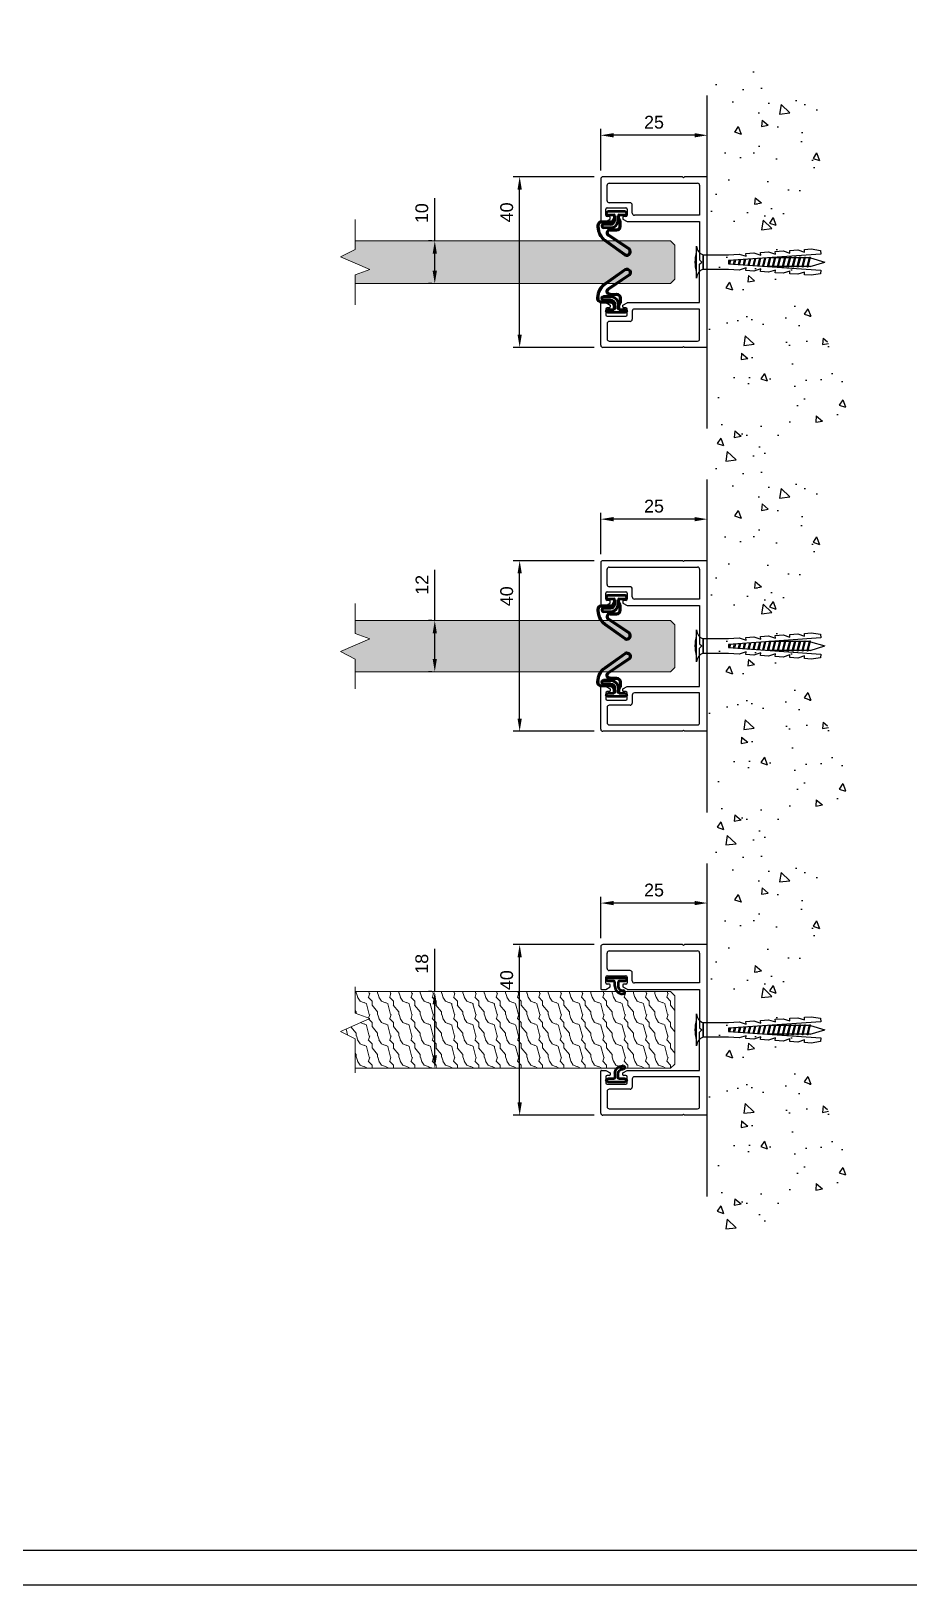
# Model space of a CAD drawing. Header units: millimetres. Extents: x 3136 to 3982, y 1458 to 2052.
# Drawn here: x 3368.8 to 3574.7, y 1458.2 to 1822.5 of the extents above; entities that cross this region are included whole.
import ezdxf

# ---------------------------------------------------------------- set-up
doc = ezdxf.new("R2010")
doc.units = ezdxf.units.MM
for name, color, linetype in [('48800_-_L2315', 7, 'Continuous'), ('48800_-_L3000', 7, 'Continuous'), ('Blocchi', 7, 'Continuous'), ('PARTENZA_VERTICA', 7, 'Continuous'), ('quote', 3, 'Continuous')]:
    doc.layers.add(name, color=color, linetype=linetype)
doc.layers.add('GLASS & JOINTS', color=250, linetype='Continuous', lineweight=13)
doc.layers.add('NOTES', color=7, linetype='Continuous', lineweight=15)
doc.layers.add('GLASS HATCH', color=7, linetype='Continuous', true_color=0xb8ffed, transparency=0.5)
doc.styles.get("Standard").update_dxf_attribs({"font": 'arial.ttf'})
doc.dimstyles.new('ISO-25$0', dxfattribs={"dimtxt": 3, "dimasz": 3, "dimexe": 1.5, "dimexo": 1.5, "dimgap": 1.5, "dimtad": 1, "dimtxsty": 'Standard', "dimcen": 2.5, "dimadec": 0, "dimazin": 0, "dimtfac": 1, "dimtmove": 0, "dimatfit": 3, "dimfxl": 0, "dimarcsym": 0})

# ---------------------------------------------------------------- blocks, each defined once
blk = doc.blocks.new('*D6')
at = {"layer": 'Defpoints', "color": 0, "transparency": 16777216}
for p in [(3464.25, 1684.32), (3463.46, 1672.32), (3464.25, 1672.32)]:
    blk.add_point(p, dxfattribs=at)
at = {"layer": 'quote', "color": 0, "lineweight": -2, "transparency": 16777216}
for p, q in [((3463.46, 1684.32), (3463.46, 1696.18)), ((3462.75, 1684.32), (3461.96, 1684.32)), ((3463.46, 1675.32), (3463.46, 1681.32)), ((3462.75, 1672.32), (3461.96, 1672.32))]:
    blk.add_line(p, q, dxfattribs=at)
at = {"layer": 'quote', "color": 0, "transparency": 16777216}
for points in [[(3462.96, 1681.32), (3463.96, 1681.32), (3463.46, 1684.32)], [(3462.96, 1675.32), (3463.96, 1675.32), (3463.46, 1672.32)]]:
    blk.add_solid(points, dxfattribs=at)
at = {"layer": 'quote', "color": 0, "transparency": 16777216, "insert": (3460.46, 1692.69), "char_height": 3, "attachment_point": 5, "rotation": 90}
blk.add_mtext('12', dxfattribs=at)
blk = doc.blocks.new('tassello')
at = {"color": 3}
blk.add_lwpolyline([(3, 0), (-3, 0, -0.340122), (-1.38, -1.25), (1.38, -1.25, -0.340122)], format="xyb", close=True, dxfattribs=at)
blk.add_lwpolyline([(1.87, 0, 0.133333), (-1.88, 0)], format="xyb", dxfattribs=at)
blk.add_lwpolyline([(1.38, -1.25), (-1.38, -1.25), (-1.38, -6), (-1.51, -8), (-1.1, -9.28), (-1.6, -9.24), (-1.71, -10.74), (-1.29, -12.02), (-1.79, -11.99), (-1.9, -13.48), (-1.49, -14.76), (-1.99, -14.73), (-2.09, -16.23), (-1.68, -17.51), (-2.18, -17.47), (-2.28, -18.97), (-1.87, -20.25), (-2.37, -20.22), (-2.46, -21.46), (-2.2, -23.23), (-1.51, -23.28), (-0.3, -6), (0.3, -6), (1.51, -23.28), (2.2, -23.23), (2.46, -21.46), (2.37, -20.22), (1.87, -20.25), (2.28, -18.97), (2.18, -17.47), (1.68, -17.51), (2.09, -16.23), (1.99, -14.73), (1.49, -14.76), (1.9, -13.48), (1.79, -11.99), (1.29, -12.02), (1.71, -10.74), (1.6, -9.24), (1.1, -9.28), (1.51, -8), (1.38, -6)], close=True, dxfattribs=at)
at = {"color": 8}
for points in [[(0.44, -8.05), (-0.46, -8.27)], [(0.43, -7.85), (-0.44, -8.06)], [(0.38, -7.14), (-0.39, -7.32)], [(0.36, -6.93), (-0.38, -7.11)], [(0.31, -6.22), (-0.32, -6.38)], [(0.3, -6.02), (-0.31, -6.17)], [(0.68, -11.5), (-0.71, -11.84)], [(0.63, -10.79), (-0.65, -11.1)], [(0.62, -10.59), (-0.64, -10.89)], [(0.57, -9.87), (-0.59, -10.16)], [(0.55, -9.67), (-0.57, -9.95)], [(0.5, -8.96), (-0.52, -9.21)], [(0.49, -8.76), (-0.51, -9)], [(0.89, -14.44), (-0.92, -14.88)], [(0.87, -14.24), (-0.9, -14.67)], [(0.82, -13.53), (-0.85, -13.94)], [(0.81, -13.32), (-0.84, -13.73)], [(-0.82, -13.72), (-0.82, -13.55)], [(-0.82, -14.65), (-0.82, -13.93)], [(0.76, -12.61), (-0.79, -12.99)], [(0.75, -12.41), (-0.77, -12.78)], [(0.7, -11.7), (-0.72, -12.05)], [(0.83, -14.25), (0.83, -13.55)], [(0.83, -15.18), (0.83, -14.45)], [(0.92, -15.36), (-0.93, -15.81)], [(0.92, -16.29), (-0.93, -16.74)], [(0.92, -17.22), (-0.93, -17.67)], [(0.92, -15.15), (-0.93, -15.61)], [(0.92, -16.08), (-0.93, -16.53)], [(0.92, -17.01), (-0.93, -17.46)], [(-0.82, -15.58), (-0.82, -14.86)], [(-0.82, -16.51), (-0.82, -15.79)], [(-0.82, -17.44), (-0.82, -16.72)], [(0.83, -16.11), (0.83, -15.38)], [(0.83, -17.03), (0.83, -16.31)], [(0.83, -17.96), (0.83, -17.24)], [(0.92, -18.14), (-0.93, -18.6)], [(0.92, -19.07), (-0.93, -19.53)], [(0.92, -20), (-0.93, -20.45)], [(0.92, -17.94), (-0.93, -18.39)], [(0.92, -18.87), (-0.93, -19.32)], [(0.92, -19.8), (-0.93, -20.25)], [(-0.82, -18.37), (-0.82, -17.64)], [(-0.82, -19.3), (-0.82, -18.57)], [(-0.82, -20.22), (-0.82, -19.5)], [(0.83, -18.89), (0.83, -18.17)], [(0.83, -19.82), (0.83, -19.1)], [(0.83, -20.75), (0.83, -20.03)], [(0.92, -20.93), (-0.93, -21.38)], [(0.92, -20.72), (-0.93, -21.18)], [(-0.82, -21.15), (-0.82, -20.43)], [(-0.8, -21.35), (0, -24.04)], [(0.83, -21.29), (0, -24.04)], [(0.83, -21.29), (0.83, -20.95)]]:
    blk.add_lwpolyline(points, dxfattribs=at)
for points in [[(-0.93, -15.61, 0.243659), (-0.93, -15.81)], [(-0.93, -16.53, 0.243659), (-0.93, -16.74)], [(-0.93, -17.46, 0.243659), (-0.93, -17.67)], [(0.92, -15.36, 0.243659), (0.92, -15.15)], [(0.92, -16.29, 0.243659), (0.92, -16.08)], [(0.92, -17.22, 0.243659), (0.92, -17.01)], [(-0.93, -18.39, 0.243659), (-0.93, -18.6)], [(-0.93, -19.32, 0.243659), (-0.93, -19.53)], [(-0.93, -20.25, 0.243659), (-0.93, -20.45)], [(0.92, -18.14, 0.243659), (0.92, -17.94)], [(0.92, -19.07, 0.243659), (0.92, -18.87)], [(0.92, -20, 0.243659), (0.92, -19.8)], [(-0.93, -21.18, 0.243659), (-0.93, -21.38)], [(0.92, -20.93, 0.243659), (0.92, -20.72)]]:
    blk.add_lwpolyline(points, format="xyb", dxfattribs=at)
blk = doc.blocks.new('48800')
at = {"layer": '48800_-_L3000', "linetype": 'Continuous', "lineweight": 5}
h = blk.add_hatch(dxfattribs=at)
h.set_pattern_fill('LINE', color=3, scale=2, angle=45, style=0)
h.set_pattern_definition([(45, (-6239.775, -3270.2284), (-4.490128, 4.490128), [])])
edge = h.paths.add_edge_path()
edge.add_arc((9.4, 2.41), 0.897, 334.1295, 494.3643)
edge.add_line((8.77, 3.05), (5.44, -1.86))
edge.add_arc((4.92, -1.52), 0.632, 270, 326.6991, ccw=False)
edge.add_arc((5, -1.51), 0.64, 180.3129, 262.8679, ccw=False)
edge.add_line((4.36, -1.52), (4.39, -0.03))
edge.add_arc((3.39, -0.03), 1, 0, 90)
edge.add_line((3.39, 0.97), (2.4, 0.97))
edge.add_arc((2.4, 0.71), 0.253, 90, 120)
edge.add_line((2.27, 0.93), (1.59, 0.54))
edge.add_arc((1.47, 0.76), 0.253, 270, 300, ccw=False)
edge.add_line((1.47, 0.51), (1.01, 0.51))
edge.add_line((1.01, 0.51), (1.01, 0.41))
edge.add_line((1.01, 0.41), (1.47, 0.41))
edge.add_arc((1.47, 0.76), 0.353, 270, 300)
edge.add_line((1.64, 0.45), (2.32, 0.85))
edge.add_arc((2.4, 0.71), 0.153, 90, 120, ccw=False)
edge.add_line((2.4, 0.87), (3.39, 0.87))
edge.add_arc((3.39, -0.03), 0.9, 0.0699, 90, ccw=False)
edge.add_line((4.29, -0.03), (4.26, -1.51))
edge.add_arc((5, -1.51), 0.74, 180.2005, 263.35)
edge.add_arc((4.92, -1.52), 0.732, 269.5118, 326.6433)
edge.add_line((5.53, -1.92), (8.85, 2.99))
edge.add_arc((9.4, 2.41), 0.797, -25.2784, 133.6585, ccw=False)
edge.add_line((10.12, 2.07), (6.71, -2.69))
edge.add_arc((3.54, -0.42), 3.9, 270, 324.4343, ccw=False)
edge.add_line((3.54, -4.32), (3.25, -4.32))
edge.add_arc((3.27, -3.48), 0.839, 196.694, 268.7318, ccw=False)
edge.add_line((2.47, -3.72), (2.5, -1.15))
edge.add_arc((2.15, -1.15), 0.353, 359.8862, 420)
edge.add_line((2.32, -0.85), (1.64, -0.45))
edge.add_arc((1.47, -0.76), 0.353, 60, 90)
edge.add_line((1.47, -0.41), (1.01, -0.41))
edge.add_line((1.01, -0.41), (1.01, -0.51))
edge.add_line((1.01, -0.51), (1.47, -0.51))
edge.add_arc((1.47, -0.76), 0.253, 60, 90, ccw=False)
edge.add_line((1.59, -0.54), (2.27, -0.93))
edge.add_arc((2.15, -1.15), 0.253, 0, 60, ccw=False)
edge.add_line((2.4, -1.15), (2.37, -3.74))
edge.add_arc((3.27, -3.48), 0.939, 195.7327, 268.8012)
edge.add_line((3.25, -4.42), (3.54, -4.42))
edge.add_arc((3.54, -0.42), 4, 270, 324.4343)
edge.add_line((6.8, -2.75), (10.2, 2.02))
at = {"layer": '48800_-_L2315', "color": 3, "linetype": 'Continuous', "lineweight": 50}
for p, q in [((2.37, 0.86), (2.37, 0.81)), ((2.37, 0.38), (2.37, 0.33)), ((3.25, 0.87), (3.25, 0.82)), ((2.37, -0.45), (2.37, -0.5)), ((2.37, -0.81), (2.37, -0.88)), ((3.25, -0.09), (3.25, -0.17)), ((3.25, -3.38), (3.25, -3.43)), ((3.25, -4.27), (3.25, -4.32))]:
    blk.add_line(p, q, dxfattribs=at)
at = {"layer": '48800_-_L3000', "color": 3, "linetype": 'Continuous', "lineweight": 50}
for p, q in [((0, 2.02), (0, -2.02)), ((0.76, 0.63), (0.76, 2.02)), ((1.47, 0.51), (1.01, 0.51)), ((1.01, 0.51), (1.01, 0.41)), ((1.01, 0.41), (1.47, 0.41)), ((1.96, 0.38), (1.01, 0.38)), ((2.27, 0.93), (1.59, 0.54)), ((1.64, 0.45), (2.32, 0.85)), ((2.35, 0.8), (1.7, 0.43)), ((1.7, 0.43), (1.96, 0.43)), ((3.39, 0.97), (2.4, 0.97)), ((2.4, 0.87), (3.39, 0.87)), ((3.39, 0.82), (2.4, 0.82)), ((8.77, 3.05), (5.44, -1.86)), ((5.53, -1.92), (8.85, 2.99)), ((8.88, 2.95), (5.57, -1.95)), ((6.67, -2.66), (10.07, 2.09)), ((10.12, 2.07), (6.71, -2.69)), ((6.8, -2.75), (10.2, 2.02)), ((0.76, -2.02), (0.76, -0.63)), ((1.01, -0.38), (2, -0.38)), ((1.47, -0.41), (1.01, -0.41)), ((1.01, -0.41), (1.01, -0.51)), ((1.01, -0.51), (1.47, -0.51)), ((1.59, -0.54), (2.27, -0.93)), ((2.32, -0.85), (1.64, -0.45)), ((2, -0.43), (1.7, -0.43)), ((1.7, -0.43), (2.35, -0.8)), ((2.4, -1.15), (2.37, -3.74)), ((2.47, -3.72), (2.5, -1.15)), ((2.55, -1.15), (2.52, -3.72)), ((2.95, -3.02), (2.95, -1.38)), ((3, -1.38), (3, -3.02)), ((3.76, -3.02), (3.76, -1.42)), ((3.81, -1.42), (3.81, -3.02)), ((4.21, -1.51), (4.24, -0.03)), ((4.29, -0.03), (4.26, -1.51)), ((4.36, -1.52), (4.39, -0.03)), ((3.25, -4.27), (3.54, -4.27)), ((3.54, -4.32), (3.25, -4.32)), ((3.25, -4.42), (3.54, -4.42))]:
    blk.add_line(p, q, dxfattribs=at)
for centre, radius, start, end in [((0.38, 2.02), 0.379, 0, 180), ((1.01, 0.63), 0.253, 180, 270), ((1.47, 0.76), 0.253, 270, 300), ((1.47, 0.76), 0.353, 270, 300), ((1.96, -1.42), 1.85, 0, 90), ((1.96, -1.42), 1.8, 0, 90), ((2.4, 0.71), 0.253, 90, 120), ((2.4, 0.71), 0.153, 90, 120), ((2.4, 0.71), 0.103, 90, 120), ((3.39, -0.03), 1, 0, 90), ((3.39, -0.03), 0.9, 0.0699, 90), ((3.39, -0.03), 0.85, 0.1094, 90), ((9.4, 2.41), 0.897, 334.1295, 134.3643), ((9.4, 2.41), 0.797, 334.7216, 133.6585), ((9.4, 2.41), 0.747, 335.0614, 133.2533), ((0.38, -2.02), 0.379, 180, 0), ((1.01, -0.63), 0.253, 90, 180), ((1.47, -0.76), 0.353, 60, 90), ((1.47, -0.76), 0.253, 60, 90), ((2, -1.38), 1, 0, 90), ((2, -1.38), 0.95, 0, 90), ((2.15, -1.15), 0.253, 0, 60), ((2.15, -1.15), 0.353, 359.8862, 60), ((2.15, -1.15), 0.403, 359.846, 60), ((3.38, -3.02), 0.429, 180, 0), ((3.38, -3.02), 0.379, 180, 0), ((3.54, -0.42), 3.85, 270, 324.4343), ((3.54, -0.42), 3.9, 270, 324.4343), ((3.54, -0.42), 4, 270, 324.4343), ((5, -1.51), 0.79, 180.1525, 263.5452), ((5, -1.51), 0.74, 180.2005, 263.35), ((5, -1.51), 0.64, 180.3129, 262.8679), ((4.92, -1.52), 0.732, 269.5118, 326.6433), ((4.92, -1.52), 0.782, 269.3145, 326.6195), ((4.92, -1.52), 0.632, 270, 326.6991), ((3.27, -3.48), 0.939, 195.7327, 268.8012), ((3.27, -3.48), 0.839, 196.694, 268.7318), ((3.27, -3.48), 0.789, 197.2424, 268.6922)]:
    blk.add_arc(centre, radius, start, end, dxfattribs=at)
at = {"layer": 'PARTENZA_VERTICA', "color": 3, "linetype": 'Continuous', "lineweight": 50}
for p, q in [((2.2, 0.72), (2.2, 0.77)), ((2.2, 0.36), (2.2, 0.41)), ((2.2, -0.45), (2.2, -0.4)), ((2.2, -0.77), (2.2, -0.72))]:
    blk.add_line(p, q, dxfattribs=at)
blk = doc.blocks.new('*D7')
at = {"layer": 'Defpoints', "color": 0, "transparency": 16777216}
for p in [(3464.25, 1597.36), (3463.46, 1579.36), (3464.25, 1579.36)]:
    blk.add_point(p, dxfattribs=at)
at = {"layer": 'quote', "color": 0, "lineweight": -2, "transparency": 16777216}
for p, q in [((3463.46, 1597.36), (3463.46, 1607.38)), ((3462.75, 1597.36), (3461.96, 1597.36)), ((3463.46, 1582.36), (3463.46, 1594.36)), ((3462.75, 1579.36), (3461.96, 1579.36))]:
    blk.add_line(p, q, dxfattribs=at)
at = {"layer": 'quote', "color": 0, "transparency": 16777216}
for points in [[(3462.96, 1594.36), (3463.96, 1594.36), (3463.46, 1597.36)], [(3462.96, 1582.36), (3463.96, 1582.36), (3463.46, 1579.36)]]:
    blk.add_solid(points, dxfattribs=at)
at = {"layer": 'quote', "color": 0, "transparency": 16777216, "insert": (3460.43, 1603.87), "char_height": 3, "attachment_point": 5, "rotation": 90}
blk.add_mtext('18', dxfattribs=at)
blk = doc.blocks.new('GUARNIZIONE PANNELLO CIECO')
at = {"layer": '48800_-_L3000', "color": 3, "linetype": 'Continuous', "lineweight": 50}
for p, q in [((-2.02, 0), (2.02, 0)), ((-0.63, -0.76), (-2.02, -0.76)), ((-0.38, -1.96), (-0.38, -1.01)), ((0.38, -1.01), (0.38, -2)), ((2.02, -0.76), (0.63, -0.76)), ((1.38, -3), (1.59, -3)), ((1.59, -3.76), (1.42, -3.76))]:
    blk.add_line(p, q, dxfattribs=at)
for centre, radius, start, end in [((-2.02, -0.38), 0.379, 90, 270), ((-0.63, -1.01), 0.253, 0, 90), ((1.42, -1.96), 1.8, 180, 270), ((0.63, -1.01), 0.253, 90, 180), ((1.38, -2), 1, 180, 270), ((1.59, -3.38), 0.379, 270, 90), ((2.02, -0.38), 0.379, 270, 90)]:
    blk.add_arc(centre, radius, start, end, dxfattribs=at)
blk = doc.blocks.new('*D12')
at = {"layer": 'Defpoints', "color": 0, "transparency": 16777216}
for p in [(3464.25, 1773.32), (3463.46, 1763.32), (3464.25, 1763.32)]:
    blk.add_point(p, dxfattribs=at)
at = {"layer": 'quote', "color": 0, "lineweight": -2, "transparency": 16777216}
for p, q in [((3463.46, 1773.32), (3463.46, 1783.33)), ((3462.75, 1773.32), (3461.96, 1773.32)), ((3463.46, 1766.32), (3463.46, 1770.32)), ((3462.75, 1763.32), (3461.96, 1763.32))]:
    blk.add_line(p, q, dxfattribs=at)
at = {"layer": 'quote', "color": 0, "transparency": 16777216}
for points in [[(3462.96, 1770.32), (3463.96, 1770.32), (3463.46, 1773.32)], [(3462.96, 1766.32), (3463.96, 1766.32), (3463.46, 1763.32)]]:
    blk.add_solid(points, dxfattribs=at)
at = {"layer": 'quote', "color": 0, "transparency": 16777216, "insert": (3460.43, 1779.83), "char_height": 3, "attachment_point": 5, "rotation": 90}
blk.add_mtext('10', dxfattribs=at)
blk = doc.blocks.new('Cartiglio A3')
at = {"color": 6}
for points in [[(0, 726.876), (0, 0), (1034.376, 0), (1034.376, 726.876)], [(10, 716.876), (10, 10), (1024.376, 10), (1024.376, 716.876)]]:
    blk.add_lwpolyline(points, close=True, dxfattribs=at)
blk = doc.blocks.new('*D43')
at = {"layer": 'Defpoints', "color": 0, "transparency": 16777216}
for p in [(3483.37, 1608.36), (3502.38, 1608.36), (3502.38, 1568.36)]:
    blk.add_point(p, dxfattribs=at)
at = {"layer": 'quote', "color": 0, "lineweight": -2, "transparency": 16777216}
for p, q in [((3500.88, 1608.36), (3481.87, 1608.36)), ((3483.37, 1571.36), (3483.37, 1605.36)), ((3500.88, 1568.36), (3481.87, 1568.36))]:
    blk.add_line(p, q, dxfattribs=at)
at = {"layer": 'quote', "color": 0, "transparency": 16777216}
for points in [[(3482.87, 1605.36), (3483.87, 1605.36), (3483.37, 1608.36)], [(3482.87, 1571.36), (3483.87, 1571.36), (3483.37, 1568.36)]]:
    blk.add_solid(points, dxfattribs=at)
at = {"layer": 'quote', "color": 0, "transparency": 16777216, "insert": (3480.34, 1600.02), "char_height": 3, "attachment_point": 5, "rotation": 90}
blk.add_mtext('40', dxfattribs=at)
blk = doc.blocks.new('*D44')
at = {"layer": 'Defpoints', "color": 0, "transparency": 16777216}
for p in [(3502.38, 1618.09), (3527.38, 1618.09), (3502.38, 1608.36)]:
    blk.add_point(p, dxfattribs=at)
at = {"layer": 'quote', "color": 0, "lineweight": -2, "transparency": 16777216}
for p, q in [((3502.38, 1609.86), (3502.38, 1619.59)), ((3524.38, 1618.09), (3505.38, 1618.09))]:
    blk.add_line(p, q, dxfattribs=at)
at = {"layer": 'quote', "color": 0, "transparency": 16777216}
for points in [[(3505.38, 1618.59), (3505.38, 1617.59), (3502.38, 1618.09)], [(3524.38, 1618.59), (3524.38, 1617.59), (3527.38, 1618.09)]]:
    blk.add_solid(points, dxfattribs=at)
at = {"layer": 'quote', "color": 0, "transparency": 16777216, "insert": (3514.88, 1621.13), "char_height": 3, "attachment_point": 5}
blk.add_mtext('25', dxfattribs=at)
blk = doc.blocks.new('*D46')
at = {"layer": 'Defpoints', "color": 0, "transparency": 16777216}
for p in [(3483.37, 1698.36), (3502.38, 1698.36), (3502.38, 1658.36)]:
    blk.add_point(p, dxfattribs=at)
at = {"layer": 'quote', "color": 0, "lineweight": -2, "transparency": 16777216}
for p, q in [((3500.88, 1698.36), (3481.87, 1698.36)), ((3483.37, 1661.36), (3483.37, 1695.36)), ((3500.88, 1658.36), (3481.87, 1658.36))]:
    blk.add_line(p, q, dxfattribs=at)
at = {"layer": 'quote', "color": 0, "transparency": 16777216}
for points in [[(3482.87, 1695.36), (3483.87, 1695.36), (3483.37, 1698.36)], [(3482.87, 1661.36), (3483.87, 1661.36), (3483.37, 1658.36)]]:
    blk.add_solid(points, dxfattribs=at)
at = {"layer": 'quote', "color": 0, "transparency": 16777216, "insert": (3480.34, 1690.02), "char_height": 3, "attachment_point": 5, "rotation": 90}
blk.add_mtext('40', dxfattribs=at)
blk = doc.blocks.new('*D45')
at = {"layer": 'Defpoints', "color": 0, "transparency": 16777216}
for p in [(3502.38, 1708.09), (3527.38, 1708.09), (3502.38, 1698.36)]:
    blk.add_point(p, dxfattribs=at)
at = {"layer": 'quote', "color": 0, "lineweight": -2, "transparency": 16777216}
for p, q in [((3502.38, 1699.86), (3502.38, 1709.59)), ((3524.38, 1708.09), (3505.38, 1708.09))]:
    blk.add_line(p, q, dxfattribs=at)
at = {"layer": 'quote', "color": 0, "transparency": 16777216}
for points in [[(3505.38, 1708.59), (3505.38, 1707.59), (3502.38, 1708.09)], [(3524.38, 1708.59), (3524.38, 1707.59), (3527.38, 1708.09)]]:
    blk.add_solid(points, dxfattribs=at)
at = {"layer": 'quote', "color": 0, "transparency": 16777216, "insert": (3514.88, 1711.13), "char_height": 3, "attachment_point": 5}
blk.add_mtext('25', dxfattribs=at)
blk = doc.blocks.new('*D48')
at = {"layer": 'Defpoints', "color": 0, "transparency": 16777216}
for p in [(3483.37, 1788.36), (3502.38, 1788.36), (3502.38, 1748.36)]:
    blk.add_point(p, dxfattribs=at)
at = {"layer": 'quote', "color": 0, "lineweight": -2, "transparency": 16777216}
for p, q in [((3500.88, 1788.36), (3481.87, 1788.36)), ((3483.37, 1751.36), (3483.37, 1785.36)), ((3500.88, 1748.36), (3481.87, 1748.36))]:
    blk.add_line(p, q, dxfattribs=at)
at = {"layer": 'quote', "color": 0, "transparency": 16777216}
for points in [[(3482.87, 1785.36), (3483.87, 1785.36), (3483.37, 1788.36)], [(3482.87, 1751.36), (3483.87, 1751.36), (3483.37, 1748.36)]]:
    blk.add_solid(points, dxfattribs=at)
at = {"layer": 'quote', "color": 0, "transparency": 16777216, "insert": (3480.34, 1780.02), "char_height": 3, "attachment_point": 5, "rotation": 90}
blk.add_mtext('40', dxfattribs=at)
blk = doc.blocks.new('*D47')
at = {"layer": 'Defpoints', "color": 0, "transparency": 16777216}
for p in [(3502.38, 1798.09), (3527.38, 1798.09), (3502.38, 1788.36)]:
    blk.add_point(p, dxfattribs=at)
at = {"layer": 'quote', "color": 0, "lineweight": -2, "transparency": 16777216}
for p, q in [((3502.38, 1789.86), (3502.38, 1799.59)), ((3524.38, 1798.09), (3505.38, 1798.09))]:
    blk.add_line(p, q, dxfattribs=at)
at = {"layer": 'quote', "color": 0, "transparency": 16777216}
for points in [[(3505.38, 1798.59), (3505.38, 1797.59), (3502.38, 1798.09)], [(3524.38, 1798.59), (3524.38, 1797.59), (3527.38, 1798.09)]]:
    blk.add_solid(points, dxfattribs=at)
at = {"layer": 'quote', "color": 0, "transparency": 16777216, "insert": (3514.88, 1801.13), "char_height": 3, "attachment_point": 5}
blk.add_mtext('25', dxfattribs=at)

msp = doc.modelspace()

# ---------------------------------------------------------------- hatches: boundary and pattern name
h = msp.add_hatch()
h.set_pattern_fill('AR-CONC', color=256, scale=0.1, angle=-90)
h.set_pattern_definition([(320, (2156.891, 4253.069), (-1.59391, -18.21847), [1.905, -20.955]), (265, (2156.891, 4253.069), (19.10568, 3.52434), [1.524, -16.76406]), (10.45144, (2156.759, 4251.55), (17.51178, -14.69412), [1.619, -17.80902]), (316.1842, (2161.971, 4253.07), (-4.20423, -27.1079), [2.8575, -31.4325]), (6.6356, (2161.62, 4250.81), (24.74261, -23.74041), [2.4285, -26.71356]), (261.1842, (2161.971, 4253.07), (24.7426, -23.7404), [2.286, -25.14597]), (291, (2160.701, 4250.529), (-10.22652, -15.16144), [1.905, -20.955]), (236, (2160.701, 4250.529), (18.4188, -6.1802), [1.524, -16.764]), (341.45144, (2159.85, 4249.266), (8.19228, -21.34164), [1.619, -17.80899]), (307.5, (2156.8915, 4253.069), (8.455504, -0.30886), [0, -16.5608, 0, -17.018, 0, -16.8275]), (277.5, (2156.8915, 4253.069), (10.018057, -6.681966), [0, -9.7028, 0, -16.1798, 0, -6.4135]), (237.5, (2156.8915, 4258.733), (-0.572874, -13.55906), [0, -6.35, 0, -19.812, 0, -26.289]), (227.5, (2156.891, 4261.273), (2.54265, -14.81292), [0, -8.255, 0, -13.1572, 0, -18.669])])
edge = h.paths.add_edge_path()
edge.add_spline(control_points=[(3547.466, 1768.36), (3549.795, 1755.915), (3573.741, 1730.895), (3542.975, 1723.758), (3527.379, 1720.141)], knot_values=[66.530225, 66.530225, 66.530225, 66.530225, 101.7331283, 137.9242459, 137.9242459, 137.9242459, 137.9242459], degree=3, periodic=0)
edge.add_line((3527.379, 1720.141), (3527.379, 1768.36))
edge.add_line((3527.379, 1768.36), (3547.466, 1768.36))
edge = h.paths.add_edge_path()
edge.add_line((3527.379, 1768.36), (3527.379, 1816.578))
edge.add_spline(control_points=[(3527.379, 1816.578), (3541.891, 1812.244), (3567.939, 1804.466), (3546.354, 1781.932), (3547.089, 1770.377), (3547.466, 1768.36)], knot_values=[0, 0, 0, 0, 33.8878528, 60.8233097, 66.530225, 66.530225, 66.530225, 66.530225], degree=3, periodic=0)
edge.add_line((3547.466, 1768.36), (3527.379, 1768.36))
h = msp.add_hatch()
h.set_pattern_fill('AR-CONC', color=256, scale=0.1, angle=-90)
h.set_pattern_definition([(320, (2156.891, 4163.069), (-1.59391, -18.21847), [1.905, -20.955]), (265, (2156.891, 4163.069), (19.10568, 3.52434), [1.524, -16.76406]), (10.45144, (2156.759, 4161.55), (17.51178, -14.69412), [1.619, -17.80902]), (316.1842, (2161.971, 4163.07), (-4.20423, -27.1079), [2.8575, -31.4325]), (6.6356, (2161.62, 4160.81), (24.74261, -23.74041), [2.4285, -26.71356]), (261.1842, (2161.971, 4163.07), (24.7426, -23.7404), [2.286, -25.14597]), (291, (2160.701, 4160.529), (-10.22652, -15.16144), [1.905, -20.955]), (236, (2160.701, 4160.529), (18.4188, -6.1802), [1.524, -16.764]), (341.45144, (2159.85, 4159.266), (8.19228, -21.34164), [1.619, -17.80899]), (307.5, (2156.8915, 4163.069), (8.455504, -0.30886), [0, -16.5608, 0, -17.018, 0, -16.8275]), (277.5, (2156.8915, 4163.069), (10.018057, -6.681966), [0, -9.7028, 0, -16.1798, 0, -6.4135]), (237.5, (2156.8915, 4168.733), (-0.572874, -13.55906), [0, -6.35, 0, -19.812, 0, -26.289]), (227.5, (2156.891, 4171.273), (2.54265, -14.81292), [0, -8.255, 0, -13.1572, 0, -18.669])])
edge = h.paths.add_edge_path()
edge.add_spline(control_points=[(3547.466, 1678.36), (3549.795, 1665.915), (3573.741, 1640.895), (3542.975, 1633.758), (3527.379, 1630.141)], knot_values=[66.530225, 66.530225, 66.530225, 66.530225, 101.7331283, 137.9242459, 137.9242459, 137.9242459, 137.9242459], degree=3, periodic=0)
edge.add_line((3527.379, 1630.141), (3527.379, 1678.36))
edge.add_line((3527.379, 1678.36), (3547.466, 1678.36))
edge = h.paths.add_edge_path()
edge.add_line((3527.379, 1678.36), (3527.379, 1726.578))
edge.add_spline(control_points=[(3527.379, 1726.578), (3541.891, 1722.244), (3567.939, 1714.466), (3546.354, 1691.932), (3547.089, 1680.377), (3547.466, 1678.36)], knot_values=[0, 0, 0, 0, 33.8878528, 60.8233097, 66.530225, 66.530225, 66.530225, 66.530225], degree=3, periodic=0)
edge.add_line((3547.466, 1678.36), (3527.379, 1678.36))
h = msp.add_hatch()
h.set_pattern_fill('AR-CONC', color=256, scale=0.1, angle=-90)
h.set_pattern_definition([(320, (2156.891, 4073.069), (-1.59391, -18.21847), [1.905, -20.955]), (265, (2156.891, 4073.069), (19.10568, 3.52434), [1.524, -16.76406]), (10.45144, (2156.759, 4071.55), (17.51178, -14.69412), [1.619, -17.80902]), (316.1842, (2161.971, 4073.07), (-4.20423, -27.1079), [2.8575, -31.4325]), (6.6356, (2161.62, 4070.81), (24.74261, -23.74041), [2.4285, -26.71356]), (261.1842, (2161.971, 4073.07), (24.7426, -23.7404), [2.286, -25.14597]), (291, (2160.701, 4070.529), (-10.22652, -15.16144), [1.905, -20.955]), (236, (2160.701, 4070.529), (18.4188, -6.1802), [1.524, -16.764]), (341.45144, (2159.85, 4069.266), (8.19228, -21.34164), [1.619, -17.80899]), (307.5, (2156.8915, 4073.069), (8.455504, -0.30886), [0, -16.5608, 0, -17.018, 0, -16.8275]), (277.5, (2156.8915, 4073.069), (10.018057, -6.681966), [0, -9.7028, 0, -16.1798, 0, -6.4135]), (237.5, (2156.8915, 4078.733), (-0.572874, -13.55906), [0, -6.35, 0, -19.812, 0, -26.289]), (227.5, (2156.891, 4081.273), (2.54265, -14.81292), [0, -8.255, 0, -13.1572, 0, -18.669])])
edge = h.paths.add_edge_path()
edge.add_spline(control_points=[(3547.466, 1588.36), (3549.795, 1575.915), (3573.741, 1550.895), (3542.975, 1543.758), (3527.379, 1540.141)], knot_values=[66.530225, 66.530225, 66.530225, 66.530225, 101.7331283, 137.9242459, 137.9242459, 137.9242459, 137.9242459], degree=3, periodic=0)
edge.add_line((3527.379, 1540.141), (3527.379, 1588.36))
edge.add_line((3527.379, 1588.36), (3547.466, 1588.36))
edge = h.paths.add_edge_path()
edge.add_line((3527.379, 1588.36), (3527.379, 1636.578))
edge.add_spline(control_points=[(3527.379, 1636.578), (3541.891, 1632.244), (3567.939, 1624.466), (3546.354, 1601.932), (3547.089, 1590.377), (3547.466, 1588.36)], knot_values=[0, 0, 0, 0, 33.8878528, 60.8233097, 66.530225, 66.530225, 66.530225, 66.530225], degree=3, periodic=0)
edge.add_line((3547.466, 1588.36), (3527.379, 1588.36))
at = {"layer": 'GLASS & JOINTS'}
h = msp.add_hatch(dxfattribs=at)
h.set_pattern_fill('LEGNO5', color=44, scale=5, pattern_type=2)
h.set_pattern_definition([(333.4349, (-18.1217, 759.7302), (-4.9999958, 5.0000065), [0.67082, -10.50952]), (284.5742, (-17.52174, 759.43018), (-34.9999644584, 135.0000110433), [2.58312, -255.72871]), (252.4744, (-16.87174, 761.93018), (-25.000041342, -79.999984564), [0.996245, -98.62805]), (315, (-17.1717, 760.9802), (5.0000015, -1e-15), [1.27279, -5.798275]), (270, (-16.2717, 760.08), (5, -5), [0.95, -4.05]), (309.0939, (-16.27174, 759.13018), (45.000040157, -54.99996955), [2.061555, -101.01609]), (270, (-14.9717, 757.53), (5, -5), [0.6, -4.4]), (287.5256, (-14.97174, 761.93018), (-25.000041342, 79.999984564), [0.996245, -98.62805]), (303.6901, (-14.6717, 760.9802), (-5.00000667, 9.9999978), [1.081665, -16.94609]), (339.7751, (-14.07174, 760.08018), (54.999986322, -20.000041678), [1.012425, -100.22986])])
h.paths.add_polyline_path([(3444.773, 1597.36), (3444.773, 1592.271), (3448.208, 1591.021), (3441.339, 1588.021), (3444.773, 1586.271), (3444.773, 1579.36), (3518.779, 1579.36), (3519.779, 1580.36), (3519.779, 1596.36), (3518.779, 1597.36)])
at = {"layer": 'GLASS HATCH'}
h = msp.add_hatch(color=256, dxfattribs=at)
h.dxf.hatch_style = 1
h.paths.add_polyline_path([(3444.773, 1773.324), (3444.773, 1771.342), (3441.339, 1769.592), (3448.208, 1766.592), (3444.773, 1765.342), (3444.773, 1763.324), (3518.779, 1763.324), (3519.779, 1764.324), (3519.779, 1772.324), (3518.779, 1773.324)])
h = msp.add_hatch(color=256, dxfattribs=at)
h.dxf.hatch_style = 1
h.paths.add_polyline_path([(3519.779, 1673.324), (3518.779, 1672.324), (3444.773, 1672.324), (3444.773, 1675.306), (3441.339, 1677.056), (3448.208, 1680.056), (3444.773, 1681.306), (3444.773, 1684.324), (3518.779, 1684.324), (3519.779, 1683.324)])

# ---------------------------------------------------------------- linework, layer by layer
for p, q in [((3527.379, 1729.333), (3527.379, 1807.386)), ((3502.379, 1787.86), (3502.379, 1778.01)), ((3521.567, 1788.36), (3502.879, 1788.36)), ((3503.879, 1782.76), (3503.879, 1786.36)), ((3504.379, 1786.86), (3525.079, 1786.86)), ((3521.779, 1788.147), (3521.567, 1788.36)), ((3521.991, 1788.36), (3521.779, 1788.147)), ((3527.179, 1788.36), (3521.991, 1788.36)), ((3525.579, 1786.36), (3525.579, 1779.36)), ((3527.379, 1748.56), (3527.379, 1788.16)), ((3509.279, 1782.26), (3504.379, 1782.26)), ((3509.779, 1779.86), (3509.779, 1781.76)), ((3502.529, 1777.86), (3503.579, 1777.86)), ((3503.579, 1779.36), (3503.579, 1780.76)), ((3503.579, 1777.86), (3504.629, 1778.435)), ((3503.879, 1781.06), (3508.279, 1781.06)), ((3504.429, 1779.06), (3503.879, 1779.06)), ((3504.629, 1778.435), (3504.629, 1778.86)), ((3507.529, 1778.86), (3507.529, 1778.435)), ((3507.529, 1778.435), (3508.545, 1777.878)), ((3508.279, 1779.06), (3507.729, 1779.06)), ((3508.579, 1780.76), (3508.579, 1779.36)), ((3508.617, 1777.86), (3525.579, 1777.86)), ((3525.579, 1779.36), (3510.279, 1779.36)), ((3525.579, 1777.86), (3525.579, 1768.86)), ((3525.579, 1768.86), (3526.079, 1768.36)), ((3525.579, 1767.86), (3526.079, 1768.36)), ((3525.579, 1758.86), (3525.579, 1767.86)), ((3502.379, 1748.86), (3502.379, 1758.71)), ((3502.529, 1758.86), (3503.579, 1758.86)), ((3503.579, 1758.86), (3504.629, 1758.285)), ((3503.579, 1757.36), (3503.579, 1755.96)), ((3504.429, 1757.66), (3503.879, 1757.66)), ((3504.629, 1758.285), (3504.629, 1757.86)), ((3507.529, 1758.285), (3508.545, 1758.841)), ((3507.529, 1757.86), (3507.529, 1758.285)), ((3508.279, 1757.66), (3507.729, 1757.66)), ((3508.579, 1755.96), (3508.579, 1757.36)), ((3508.617, 1758.86), (3525.579, 1758.86)), ((3509.779, 1756.86), (3509.779, 1754.96)), ((3525.579, 1757.36), (3510.279, 1757.36)), ((3525.579, 1750.36), (3525.579, 1757.36)), ((3503.879, 1755.66), (3508.279, 1755.66)), ((3503.879, 1753.96), (3503.879, 1750.36)), ((3509.279, 1754.46), (3504.379, 1754.46)), ((3504.379, 1749.86), (3525.079, 1749.86)), ((3521.779, 1748.572), (3521.567, 1748.36)), ((3521.991, 1748.36), (3521.779, 1748.572)), ((3521.567, 1748.36), (3502.879, 1748.36)), ((3527.179, 1748.36), (3521.991, 1748.36)), ((3527.379, 1639.333), (3527.379, 1717.386)), ((3502.379, 1697.86), (3502.379, 1688.01)), ((3521.567, 1698.36), (3502.879, 1698.36)), ((3521.779, 1698.147), (3521.567, 1698.36)), ((3521.991, 1698.36), (3521.779, 1698.147)), ((3527.179, 1698.36), (3521.991, 1698.36)), ((3527.379, 1658.56), (3527.379, 1698.16)), ((3503.879, 1692.76), (3503.879, 1696.36)), ((3504.379, 1696.86), (3525.079, 1696.86)), ((3525.579, 1696.36), (3525.579, 1689.36)), ((3503.579, 1689.36), (3503.579, 1690.76)), ((3503.879, 1691.06), (3508.279, 1691.06)), ((3509.279, 1692.26), (3504.379, 1692.26)), ((3508.579, 1690.76), (3508.579, 1689.36)), ((3509.779, 1689.86), (3509.779, 1691.76)), ((3502.529, 1687.86), (3503.579, 1687.86)), ((3503.579, 1687.86), (3504.629, 1688.435)), ((3504.429, 1689.06), (3503.879, 1689.06)), ((3504.629, 1688.435), (3504.629, 1688.86)), ((3507.529, 1688.86), (3507.529, 1688.435)), ((3507.529, 1688.435), (3508.545, 1687.878)), ((3508.279, 1689.06), (3507.729, 1689.06)), ((3508.617, 1687.86), (3525.579, 1687.86)), ((3525.579, 1689.36), (3510.279, 1689.36)), ((3525.579, 1687.86), (3525.579, 1678.86)), ((3525.579, 1678.86), (3526.079, 1678.36)), ((3525.579, 1677.86), (3526.079, 1678.36)), ((3525.579, 1668.86), (3525.579, 1677.86)), ((3502.379, 1658.86), (3502.379, 1668.71)), ((3502.529, 1668.86), (3503.579, 1668.86)), ((3503.579, 1668.86), (3504.629, 1668.285)), ((3507.529, 1668.285), (3508.545, 1668.841)), ((3508.617, 1668.86), (3525.579, 1668.86)), ((3503.579, 1667.36), (3503.579, 1665.96)), ((3504.429, 1667.66), (3503.879, 1667.66)), ((3503.879, 1665.66), (3508.279, 1665.66)), ((3504.629, 1668.285), (3504.629, 1667.86)), ((3507.529, 1667.86), (3507.529, 1668.285)), ((3508.279, 1667.66), (3507.729, 1667.66)), ((3508.579, 1665.96), (3508.579, 1667.36)), ((3509.779, 1666.86), (3509.779, 1664.96)), ((3525.579, 1667.36), (3510.279, 1667.36)), ((3525.579, 1660.36), (3525.579, 1667.36)), ((3503.879, 1663.96), (3503.879, 1660.36)), ((3509.279, 1664.46), (3504.379, 1664.46)), ((3521.567, 1658.36), (3502.879, 1658.36)), ((3504.379, 1659.86), (3525.079, 1659.86)), ((3521.779, 1658.572), (3521.567, 1658.36)), ((3521.991, 1658.36), (3521.779, 1658.572)), ((3527.179, 1658.36), (3521.991, 1658.36)), ((3527.379, 1549.333), (3527.379, 1627.386)), ((3502.379, 1607.86), (3502.379, 1598.01)), ((3521.567, 1608.36), (3502.879, 1608.36)), ((3504.379, 1606.86), (3525.079, 1606.86)), ((3521.779, 1608.147), (3521.567, 1608.36)), ((3521.991, 1608.36), (3521.779, 1608.147)), ((3527.179, 1608.36), (3521.991, 1608.36)), ((3527.379, 1568.56), (3527.379, 1608.16)), ((3503.879, 1602.76), (3503.879, 1606.36)), ((3525.579, 1606.36), (3525.579, 1599.36)), ((3503.579, 1599.36), (3503.579, 1600.76)), ((3503.879, 1601.06), (3508.279, 1601.06)), ((3509.279, 1602.26), (3504.379, 1602.26)), ((3508.579, 1600.76), (3508.579, 1599.36)), ((3509.779, 1599.86), (3509.779, 1601.76)), ((3525.579, 1599.36), (3510.279, 1599.36)), ((3502.529, 1597.86), (3503.579, 1597.86)), ((3503.579, 1597.86), (3504.629, 1598.435)), ((3504.429, 1599.06), (3503.879, 1599.06)), ((3504.629, 1598.435), (3504.629, 1598.86)), ((3507.529, 1598.86), (3507.529, 1598.435)), ((3507.529, 1598.435), (3508.545, 1597.878)), ((3508.279, 1599.06), (3507.729, 1599.06)), ((3508.617, 1597.86), (3525.579, 1597.86)), ((3525.579, 1597.86), (3525.579, 1588.86)), ((3525.579, 1588.86), (3526.079, 1588.36)), ((3525.579, 1587.86), (3526.079, 1588.36)), ((3525.579, 1578.86), (3525.579, 1587.86)), ((3502.379, 1568.86), (3502.379, 1578.71)), ((3502.529, 1578.86), (3503.579, 1578.86)), ((3503.579, 1578.86), (3504.629, 1578.285)), ((3503.579, 1577.36), (3503.579, 1575.96)), ((3504.429, 1577.66), (3503.879, 1577.66)), ((3504.629, 1578.285), (3504.629, 1577.86)), ((3507.529, 1578.285), (3508.545, 1578.841)), ((3507.529, 1577.86), (3507.529, 1578.285)), ((3508.279, 1577.66), (3507.729, 1577.66)), ((3508.579, 1575.96), (3508.579, 1577.36)), ((3508.617, 1578.86), (3525.579, 1578.86)), ((3525.579, 1577.36), (3510.279, 1577.36)), ((3525.579, 1570.36), (3525.579, 1577.36)), ((3503.879, 1575.66), (3508.279, 1575.66)), ((3503.879, 1573.96), (3503.879, 1570.36)), ((3509.279, 1574.46), (3504.379, 1574.46)), ((3509.779, 1576.86), (3509.779, 1574.96)), ((3521.567, 1568.36), (3502.879, 1568.36)), ((3504.379, 1569.86), (3525.079, 1569.86)), ((3521.779, 1568.572), (3521.567, 1568.36)), ((3521.991, 1568.36), (3521.779, 1568.572)), ((3527.179, 1568.36), (3521.991, 1568.36))]:
    msp.add_line(p, q)
for centre, radius, start, end in [((3502.879, 1787.86), 0.5, 90, 180), ((3504.379, 1786.36), 0.5, 90, 180), ((3525.079, 1786.36), 0.5, 0, 90), ((3527.179, 1788.16), 0.2, 0, 90), ((3504.379, 1782.76), 0.5, 180, 270), ((3509.279, 1781.76), 0.5, 0, 90), ((3502.529, 1778.01), 0.15, 180, 270), ((3503.879, 1780.76), 0.3, 90, 180), ((3503.879, 1779.36), 0.3, 180, 270), ((3504.429, 1778.86), 0.2, 0, 90), ((3507.729, 1778.86), 0.2, 90, 180), ((3508.279, 1780.76), 0.3, 0, 90), ((3508.279, 1779.36), 0.3, 270, 0), ((3508.617, 1778.01), 0.15, 241.29405, 270), ((3510.279, 1779.86), 0.5, 180, 270), ((3502.529, 1758.71), 0.15, 90, 180), ((3503.879, 1757.36), 0.3, 90, 180), ((3503.879, 1755.96), 0.3, 180, 270), ((3504.429, 1757.86), 0.2, 270, 0), ((3507.729, 1757.86), 0.2, 180, 270), ((3508.279, 1757.36), 0.3, 0, 90), ((3508.279, 1755.96), 0.3, 270, 360), ((3508.617, 1758.71), 0.15, 90, 118.70595), ((3510.279, 1756.86), 0.5, 90, 180), ((3504.379, 1753.96), 0.5, 90, 180), ((3509.279, 1754.96), 0.5, 270, 0), ((3502.879, 1748.86), 0.5, 180, 270), ((3504.379, 1750.36), 0.5, 180, 270), ((3525.079, 1750.36), 0.5, 270, 0), ((3527.179, 1748.56), 0.2, 270, 0), ((3502.879, 1697.86), 0.5, 90, 180), ((3527.179, 1698.16), 0.2, 0, 90), ((3504.379, 1696.36), 0.5, 90, 180), ((3525.079, 1696.36), 0.5, 0, 90), ((3503.879, 1690.76), 0.3, 90, 180), ((3504.379, 1692.76), 0.5, 180, 270), ((3508.279, 1690.76), 0.3, 0, 90), ((3509.279, 1691.76), 0.5, 0, 90), ((3502.529, 1688.01), 0.15, 180, 270), ((3503.879, 1689.36), 0.3, 180, 270), ((3504.429, 1688.86), 0.2, 0, 90), ((3507.729, 1688.86), 0.2, 90, 180), ((3508.279, 1689.36), 0.3, 270, 0), ((3508.617, 1688.01), 0.15, 241.29405, 270), ((3510.279, 1689.86), 0.5, 180, 270), ((3502.529, 1668.71), 0.15, 90, 180), ((3508.617, 1668.71), 0.15, 90, 118.70595), ((3503.879, 1667.36), 0.3, 90, 180), ((3503.879, 1665.96), 0.3, 180, 270), ((3504.429, 1667.86), 0.2, 270, 0), ((3507.729, 1667.86), 0.2, 180, 270), ((3508.279, 1667.36), 0.3, 0, 90), ((3508.279, 1665.96), 0.3, 270, 360), ((3509.279, 1664.96), 0.5, 270, 0), ((3510.279, 1666.86), 0.5, 90, 180), ((3504.379, 1663.96), 0.5, 90, 180), ((3502.879, 1658.86), 0.5, 180, 270), ((3504.379, 1660.36), 0.5, 180, 270), ((3525.079, 1660.36), 0.5, 270, 0), ((3527.179, 1658.56), 0.2, 270, 0), ((3502.879, 1607.86), 0.5, 90, 180), ((3504.379, 1606.36), 0.5, 90, 180), ((3525.079, 1606.36), 0.5, 0, 90), ((3527.179, 1608.16), 0.2, 0, 90), ((3503.879, 1600.76), 0.3, 90, 180), ((3503.879, 1599.36), 0.3, 180, 270), ((3504.379, 1602.76), 0.5, 180, 270), ((3508.279, 1600.76), 0.3, 0, 90), ((3508.279, 1599.36), 0.3, 270, 0), ((3509.279, 1601.76), 0.5, 0, 90), ((3510.279, 1599.86), 0.5, 180, 270), ((3502.529, 1598.01), 0.15, 180, 270), ((3504.429, 1598.86), 0.2, 0, 90), ((3507.729, 1598.86), 0.2, 90, 180), ((3508.617, 1598.01), 0.15, 241.29405, 270), ((3502.529, 1578.71), 0.15, 90, 180), ((3503.879, 1577.36), 0.3, 90, 180), ((3504.429, 1577.86), 0.2, 270, 0), ((3507.729, 1577.86), 0.2, 180, 270), ((3508.279, 1577.36), 0.3, 0, 90), ((3508.617, 1578.71), 0.15, 90, 118.70595), ((3510.279, 1576.86), 0.5, 90, 180), ((3503.879, 1575.96), 0.3, 180, 270), ((3504.379, 1573.96), 0.5, 90, 180), ((3508.279, 1575.96), 0.3, 270, 360), ((3509.279, 1574.96), 0.5, 270, 0), ((3504.379, 1570.36), 0.5, 180, 270), ((3525.079, 1570.36), 0.5, 270, 0), ((3502.879, 1568.86), 0.5, 180, 270), ((3527.179, 1568.56), 0.2, 270, 0)]:
    msp.add_arc(centre, radius, start, end)
at = {"layer": 'GLASS & JOINTS', "linetype": 'Continuous'}
for points in [[(3444.773, 1758.342), (3444.773, 1765.342), (3448.208, 1766.592), (3441.339, 1769.592), (3444.773, 1771.342), (3444.773, 1778.342)], [(3444.773, 1763.324), (3518.779, 1763.324), (3519.779, 1764.324), (3519.779, 1772.324), (3518.779, 1773.324), (3444.773, 1773.324)], [(3444.773, 1688.306), (3444.773, 1681.306), (3448.208, 1680.056), (3441.339, 1677.056), (3444.773, 1675.306), (3444.773, 1668.306)], [(3444.773, 1684.324), (3518.779, 1684.324), (3519.779, 1683.324), (3519.779, 1673.324), (3518.779, 1672.324), (3444.773, 1672.324)]]:
    msp.add_lwpolyline(points, dxfattribs=at)
at = {"layer": 'GLASS & JOINTS', "color": 44}
msp.add_lwpolyline([(3444.773, 1597.36), (3518.779, 1597.36), (3519.779, 1596.36), (3519.779, 1580.36), (3518.779, 1579.36), (3444.773, 1579.36)], dxfattribs=at)
at = {"layer": 'NOTES', "color": 44, "linetype": 'Continuous'}
msp.add_lwpolyline([(3444.773, 1598.448), (3444.773, 1592.271), (3448.208, 1591.021), (3441.339, 1588.021), (3444.773, 1586.271), (3444.773, 1578.271)], dxfattribs=at)

# ---------------------------------------------------------------- block references
at = {"xscale": 0.8171957802981612, "yscale": 0.8171957802981612, "zscale": 0.8171957802981612}
msp.add_blockref('Cartiglio A3', (3136.482, 1458.242), dxfattribs=at)
at = {"rotation": 270}
for p in [(3506.079, 1780.203), (3506.079, 1690.203)]:
    msp.add_blockref('48800', p, dxfattribs=at)
at = {"xscale": -1}
for name, p, rotation in [('48800', (3506.079, 1756.516), 270), ('48800', (3506.079, 1666.516), 270), ('GUARNIZIONE PANNELLO CIECO', (3506.079, 1576.16), 180)]:
    msp.add_blockref(name, p, dxfattribs=dict(at, rotation=rotation))
msp.add_blockref('GUARNIZIONE PANNELLO CIECO', (3506.079, 1600.56))
at = {"layer": 'Blocchi', "xscale": -1.25, "yscale": 1.25, "zscale": 1.25, "rotation": 90}
for p in [(3524.879, 1768.36), (3524.879, 1678.36), (3524.879, 1588.36)]:
    msp.add_blockref('tassello', p, dxfattribs=at)

# ---------------------------------------------------------------- dimensions: what is measured, and where the dimension line sits
at = {"layer": 'quote'}
for base, p1, p2, picture, middle in [((3502.379, 1798.094), (3527.379, 1798.094), (3502.379, 1788.36), '*D47', (3514.879, 1801.125)), ((3502.379, 1708.094), (3527.379, 1708.094), (3502.379, 1698.36), '*D45', (3514.879, 1711.125)), ((3502.379, 1618.094), (3527.379, 1618.094), (3502.379, 1608.36), '*D44', (3514.879, 1621.125))]:
    dim = msp.add_linear_dim(base=base, p1=p1, p2=p2, dimstyle='ISO-25$0', dxfattribs=at)
    dim.commit()
    dim.dimension.update_dxf_attribs({"geometry": picture, "text_midpoint": middle})
for base, p1, p2, angle, picture, middle in [((3483.367, 1788.36), (3502.379, 1748.36), (3502.379, 1788.36), 90, '*D48', (3483.367, 1780.019)), ((3463.464, 1763.324), (3464.251, 1773.324), (3464.251, 1763.324), 90, '*D12', (3463.464, 1779.826)), ((3483.367, 1698.36), (3502.379, 1658.36), (3502.379, 1698.36), 90, '*D46', (3483.367, 1690.019)), ((3463.464, 1672.324), (3464.251, 1684.324), (3464.251, 1672.324), 270, '*D6', (3463.464, 1692.686)), ((3463.464, 1579.36), (3464.251, 1597.36), (3464.251, 1579.36), 270, '*D7', (3463.464, 1603.87)), ((3483.367, 1608.36), (3502.379, 1568.36), (3502.379, 1608.36), 90, '*D43', (3483.367, 1600.019))]:
    dim = msp.add_linear_dim(base=base, p1=p1, p2=p2, angle=angle, dimstyle='ISO-25$0', dxfattribs=at)
    dim.commit()
    dim.dimension.update_dxf_attribs({"geometry": picture, "text_midpoint": middle, "dimtype": 160})

doc.saveas('drawing.dxf')
